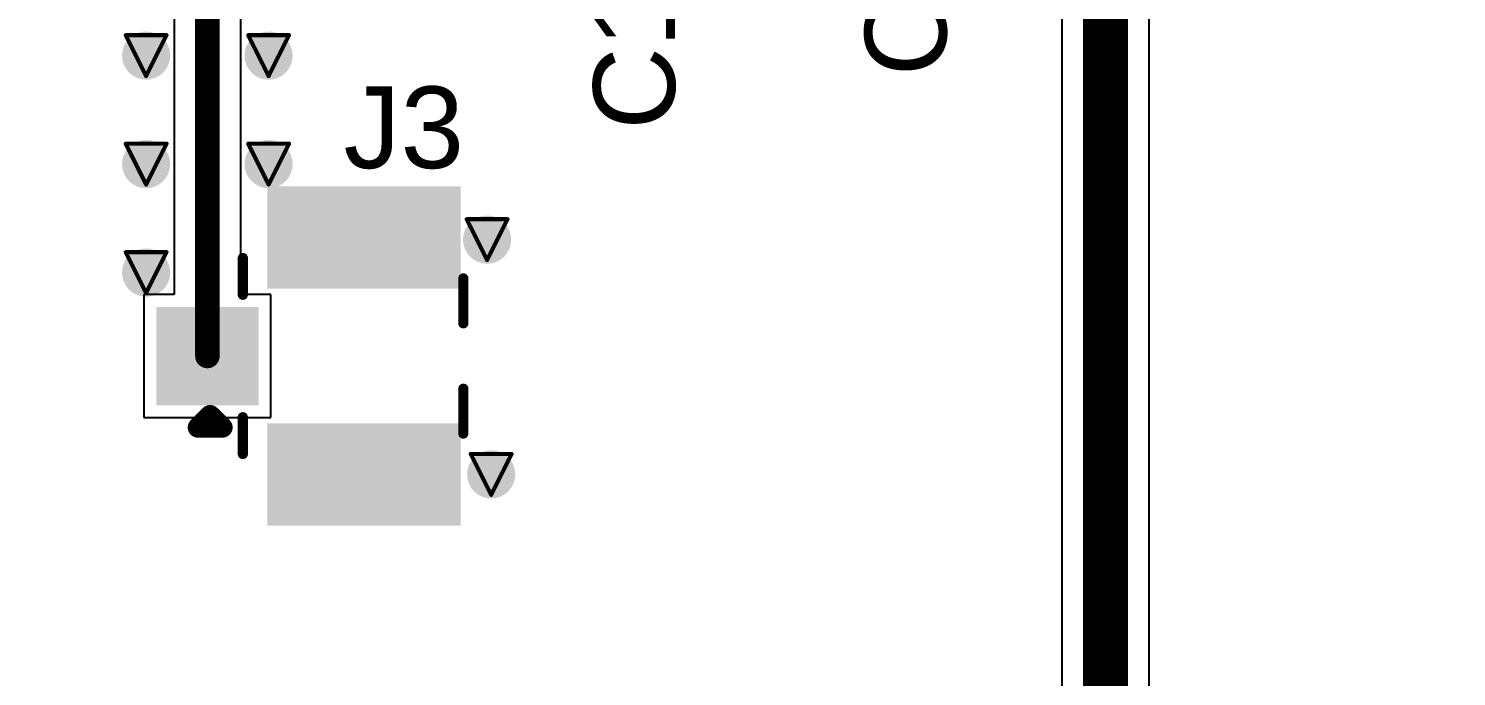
# Model space of a CAD drawing. Header units: inches. Extents: x -89 to 427, y -87 to 99.
# Drawn here: x -79.67 to -61.91, y -24.13 to -16.07 of the extents above; entities that cross this region are included whole.
import ezdxf

# ---------------------------------------------------------------- set-up
doc = ezdxf.new("R2010")
doc.units = ezdxf.units.IN
for name, color, linetype in [('Board_Outline', 56, 'Continuous'), ('Bottom Layer', 5, 'Continuous'), ('Drill Drawing', 1, 'Continuous'), ('Top Layer', 1, 'Continuous'), ('Top Overlay', 2, 'Continuous'), ('Top Paste', 8, 'Continuous'), ('Top Solder', 216, 'Continuous'), ('Via Holes', 16, 'Continuous')]:
    doc.layers.add(name, color=color, linetype=linetype)
doc.styles.add('Arial', font='', dxfattribs={"height": 0.2})
doc.styles.get('Arial').set_extended_font_data('Arial')

msp = doc.modelspace()

# ---------------------------------------------------------------- hatches: boundary and pattern name
at = {"layer": 'Bottom Layer'}
h = msp.add_hatch(color=5, dxfattribs=at)
edge = h.paths.add_edge_path()
edge.add_arc((-78.207, -16.405), 0.3, 0, 360)
h = msp.add_hatch(color=5, dxfattribs=at)
edge = h.paths.add_edge_path()
edge.add_arc((-76.683, -16.405), 0.3, 0, 360)
h = msp.add_hatch(color=5, dxfattribs=at)
edge = h.paths.add_edge_path()
edge.add_arc((-78.207, -17.755), 0.3, 0, 360)
h = msp.add_hatch(color=5, dxfattribs=at)
edge = h.paths.add_edge_path()
edge.add_arc((-76.683, -17.755), 0.3, 0, 360)
h = msp.add_hatch(color=5, dxfattribs=at)
edge = h.paths.add_edge_path()
edge.add_arc((-73.965, -18.694), 0.3, 0, 360)
h = msp.add_hatch(color=5, dxfattribs=at)
edge = h.paths.add_edge_path()
edge.add_arc((-78.207, -19.104), 0.3, 0, 360)
h = msp.add_hatch(color=5, dxfattribs=at)
edge = h.paths.add_edge_path()
edge.add_arc((-73.914, -21.615), 0.3, 0, 360)
at = {"layer": 'Top Layer'}
h = msp.add_hatch(color=1, dxfattribs=at)
edge = h.paths.add_edge_path()
edge.add_arc((-78.207, -16.405), 0.3, 0, 360)
h = msp.add_hatch(color=1, dxfattribs=at)
edge = h.paths.add_edge_path()
edge.add_arc((-76.683, -16.405), 0.3, 0, 360)
h = msp.add_hatch(color=1, dxfattribs=at)
edge = h.paths.add_edge_path()
edge.add_arc((-78.207, -17.755), 0.3, 0, 360)
h = msp.add_hatch(color=1, dxfattribs=at)
edge = h.paths.add_edge_path()
edge.add_arc((-76.683, -17.755), 0.3, 0, 360)
for points in [[(-74.396, -18.132), (-74.396, -19.202), (-76.596, -19.202), (-76.596, -18.132)], [(-76.91, -19.632), (-76.91, -20.652), (-77.98, -20.652), (-77.98, -19.632)], [(-74.396, -21.082), (-74.396, -22.152), (-76.596, -22.152), (-76.596, -21.082)]]:
    msp.add_hatch(color=1, dxfattribs=at).paths.add_polyline_path(points)
h = msp.add_hatch(color=1, dxfattribs=at)
edge = h.paths.add_edge_path()
edge.add_arc((-73.965, -18.694), 0.3, 0, 360)
h = msp.add_hatch(color=1, dxfattribs=at)
edge = h.paths.add_edge_path()
edge.add_arc((-78.207, -19.104), 0.3, 0, 360)
h = msp.add_hatch(color=1, dxfattribs=at)
edge = h.paths.add_edge_path()
edge.add_arc((-73.914, -21.615), 0.3, 0, 360)
at = {"layer": 'Top Paste'}
for points in [[(-74.396, -18.132), (-74.396, -19.202), (-76.596, -19.202), (-76.596, -18.132)], [(-76.91, -19.632), (-76.91, -20.652), (-77.98, -20.652), (-77.98, -19.632)], [(-74.396, -21.082), (-74.396, -22.152), (-76.596, -22.152), (-76.596, -21.082)]]:
    msp.add_hatch(color=8, dxfattribs=at).paths.add_polyline_path(points)
at = {"layer": 'Top Solder'}
for points in [[(-74.295, -18.031), (-74.295, -19.304), (-76.698, -19.304), (-76.698, -18.031)], [(-76.808, -19.531), (-76.808, -20.754), (-78.081, -20.754), (-78.081, -19.531)], [(-74.295, -20.981), (-74.295, -22.254), (-76.698, -22.254), (-76.698, -20.981)]]:
    msp.add_hatch(color=216, dxfattribs=at).paths.add_polyline_path(points)
at = {"layer": 'Via Holes'}
h = msp.add_hatch(color=7, dxfattribs=at)
edge = h.paths.add_edge_path()
edge.add_arc((-78.207, -16.405), 0.15, 0, 360)
h = msp.add_hatch(color=7, dxfattribs=at)
edge = h.paths.add_edge_path()
edge.add_arc((-76.683, -16.405), 0.15, 0, 360)
h = msp.add_hatch(color=7, dxfattribs=at)
edge = h.paths.add_edge_path()
edge.add_arc((-78.207, -17.755), 0.15, 0, 360)
h = msp.add_hatch(color=7, dxfattribs=at)
edge = h.paths.add_edge_path()
edge.add_arc((-76.683, -17.755), 0.15, 0, 360)
h = msp.add_hatch(color=7, dxfattribs=at)
edge = h.paths.add_edge_path()
edge.add_arc((-73.965, -18.694), 0.15, 0, 360)
h = msp.add_hatch(color=7, dxfattribs=at)
edge = h.paths.add_edge_path()
edge.add_arc((-78.207, -19.104), 0.15, 0, 360)
h = msp.add_hatch(color=7, dxfattribs=at)
edge = h.paths.add_edge_path()
edge.add_arc((-73.914, -21.615), 0.15, 0, 360)

# ---------------------------------------------------------------- linework, layer by layer
at = {"layer": 'Board_Outline', "const_width": 0.254}
msp.add_lwpolyline([(87.312, 0, 1), (-87.312, 0, 1)], format="xyb", close=True, dxfattribs=at)
at = {"layer": 'Bottom Layer'}
for p, q in [((-65.73, -32.409), (-65.73, -11.425)), ((-66.817, -12.769), (-66.817, -32.634))]:
    msp.add_line(p, q, dxfattribs=at)
at = {"layer": 'Bottom Layer', "const_width": 0.559}
msp.add_lwpolyline([(-66.273, -32.634), (-66.273, -11.29)], dxfattribs=at)
at = {"layer": 'Drill Drawing', "const_width": 0.0508}
for points in [[(-78.461, -16.151), (-77.953, -16.151)], [(-78.461, -16.151), (-78.207, -16.659)], [(-78.207, -16.659), (-77.953, -16.151)], [(-76.937, -16.151), (-76.429, -16.151)], [(-76.937, -16.151), (-76.683, -16.659)], [(-76.683, -16.659), (-76.429, -16.151)], [(-78.461, -17.501), (-77.953, -17.501)], [(-78.461, -17.501), (-78.207, -18.009)], [(-78.207, -18.009), (-77.953, -17.501)], [(-76.937, -17.501), (-76.429, -17.501)], [(-76.937, -17.501), (-76.683, -18.009)], [(-76.683, -18.009), (-76.429, -17.501)], [(-74.219, -18.44), (-73.711, -18.44)], [(-74.219, -18.44), (-73.965, -18.948)], [(-73.965, -18.948), (-73.711, -18.44)], [(-78.461, -18.85), (-77.953, -18.85)], [(-78.461, -18.85), (-78.207, -19.358)], [(-78.207, -19.358), (-77.953, -18.85)], [(-74.168, -21.361), (-73.66, -21.361)], [(-74.168, -21.361), (-73.914, -21.869)], [(-73.914, -21.869), (-73.66, -21.361)]]:
    msp.add_lwpolyline(points, dxfattribs=at)
at = {"layer": 'Drill Drawing', "const_width": 0.0254}
for points in [[(-78.473, -16.151, 1), (-78.448, -16.151, 1)], [(-78.473, -16.151, 1), (-78.448, -16.151, 1)], [(-77.965, -16.151, 1), (-77.94, -16.151, 1)], [(-77.965, -16.151, 1), (-77.94, -16.151, 1)], [(-76.949, -16.151, 1), (-76.924, -16.151, 1)], [(-76.949, -16.151, 1), (-76.924, -16.151, 1)], [(-76.441, -16.151, 1), (-76.416, -16.151, 1)], [(-76.441, -16.151, 1), (-76.416, -16.151, 1)], [(-78.219, -16.659, 1), (-78.194, -16.659, 1)], [(-78.219, -16.659, 1), (-78.194, -16.659, 1)], [(-76.695, -16.659, 1), (-76.67, -16.659, 1)], [(-76.695, -16.659, 1), (-76.67, -16.659, 1)], [(-78.473, -17.501, 1), (-78.448, -17.501, 1)], [(-78.473, -17.501, 1), (-78.448, -17.501, 1)], [(-77.965, -17.501, 1), (-77.94, -17.501, 1)], [(-77.965, -17.501, 1), (-77.94, -17.501, 1)], [(-76.949, -17.501, 1), (-76.924, -17.501, 1)], [(-76.949, -17.501, 1), (-76.924, -17.501, 1)], [(-76.441, -17.501, 1), (-76.416, -17.501, 1)], [(-76.441, -17.501, 1), (-76.416, -17.501, 1)], [(-78.219, -18.009, 1), (-78.194, -18.009, 1)], [(-78.219, -18.009, 1), (-78.194, -18.009, 1)], [(-76.695, -18.009, 1), (-76.67, -18.009, 1)], [(-76.695, -18.009, 1), (-76.67, -18.009, 1)], [(-74.231, -18.44, 1), (-74.206, -18.44, 1)], [(-74.231, -18.44, 1), (-74.206, -18.44, 1)], [(-73.723, -18.44, 1), (-73.698, -18.44, 1)], [(-73.723, -18.44, 1), (-73.698, -18.44, 1)], [(-78.473, -18.85, 1), (-78.448, -18.85, 1)], [(-78.473, -18.85, 1), (-78.448, -18.85, 1)], [(-77.965, -18.85, 1), (-77.94, -18.85, 1)], [(-77.965, -18.85, 1), (-77.94, -18.85, 1)], [(-73.977, -18.948, 1), (-73.952, -18.948, 1)], [(-73.977, -18.948, 1), (-73.952, -18.948, 1)], [(-78.219, -19.358, 1), (-78.194, -19.358, 1)], [(-78.219, -19.358, 1), (-78.194, -19.358, 1)], [(-74.181, -21.361, 1), (-74.155, -21.361, 1)], [(-74.181, -21.361, 1), (-74.155, -21.361, 1)], [(-73.673, -21.361, 1), (-73.647, -21.361, 1)], [(-73.673, -21.361, 1), (-73.647, -21.361, 1)], [(-73.927, -21.869, 1), (-73.901, -21.869, 1)], [(-73.927, -21.869, 1), (-73.901, -21.869, 1)]]:
    msp.add_lwpolyline(points, format="xyb", close=True, dxfattribs=at)
at = {"layer": 'Top Layer'}
for p, q in [((-77.859, -9.55), (-77.859, -19.378)), ((-77.03, -19.378), (-77.03, -9.55)), ((-77.859, -19.378), (-78.234, -19.378)), ((-78.234, -19.378), (-78.234, -20.906)), ((-76.656, -19.378), (-77.03, -19.378)), ((-76.656, -20.906), (-76.656, -19.378)), ((-78.234, -20.906), (-76.656, -20.906))]:
    msp.add_line(p, q, dxfattribs=at)
at = {"layer": 'Top Layer', "const_width": 0.305}
msp.add_lwpolyline([(-77.445, -20.142), (-77.445, -9.068)], dxfattribs=at)
at = {"layer": 'Top Layer', "const_width": 0.152}
msp.add_lwpolyline([(-77.521, -20.142, 1), (-77.368, -20.142, 1)], format="xyb", close=True, dxfattribs=at)
at = {"layer": 'Top Overlay'}
for points, const_width in [([(-77.004, -19.38), (-77.004, -18.923)], 0.127), ([(-74.261, -19.736), (-74.261, -19.177)], 0.127), ([(-74.261, -21.107), (-74.261, -20.549)], 0.127), ([(-77.563, -21.031), (-77.41, -20.879)], 0.254), ([(-77.41, -20.879), (-77.258, -21.031)], 0.254), ([(-77.563, -21.031), (-77.258, -21.031)], 0.254), ([(-77.004, -21.361), (-77.004, -20.904)], 0.127)]:
    msp.add_lwpolyline(points, dxfattribs=dict(at, const_width=const_width))
for points, const_width in [([(-77.036, -18.923, 1), (-76.972, -18.923, 1)], 0.0635), ([(-74.292, -19.177, 1), (-74.229, -19.177, 1)], 0.0635), ([(-77.036, -19.38, 1), (-76.972, -19.38, 1)], 0.0635), ([(-74.292, -19.736, 1), (-74.229, -19.736, 1)], 0.0635), ([(-74.292, -20.549, 1), (-74.229, -20.549, 1)], 0.0635), ([(-77.474, -20.879, 1), (-77.347, -20.879, 1)], 0.127), ([(-77.474, -20.879, 1), (-77.347, -20.879, 1)], 0.127), ([(-77.626, -21.031, 1), (-77.499, -21.031, 1)], 0.127), ([(-77.626, -21.031, 1), (-77.499, -21.031, 1)], 0.127), ([(-77.321, -21.031, 1), (-77.194, -21.031, 1)], 0.127), ([(-77.321, -21.031, 1), (-77.194, -21.031, 1)], 0.127), ([(-77.036, -20.904, 1), (-76.972, -20.904, 1)], 0.0635), ([(-74.292, -21.107, 1), (-74.229, -21.107, 1)], 0.0635), ([(-77.036, -21.361, 1), (-76.972, -21.361, 1)], 0.0635)]:
    msp.add_lwpolyline(points, format="xyb", close=True, dxfattribs=dict(at, const_width=const_width))

# ---------------------------------------------------------------- texts
at = {"layer": 'Top Overlay', "style": 'Arial'}
for s, p in [('C16', (-68.25, -16.662)), ('C18', (-71.628, -17.327))]:
    msp.add_text(s, height=1.016, rotation=90, dxfattribs=at).set_placement(p)
msp.add_text('J3', height=1.016, dxfattribs=at).set_placement((-75.751, -17.805))

doc.saveas('drawing.dxf')
